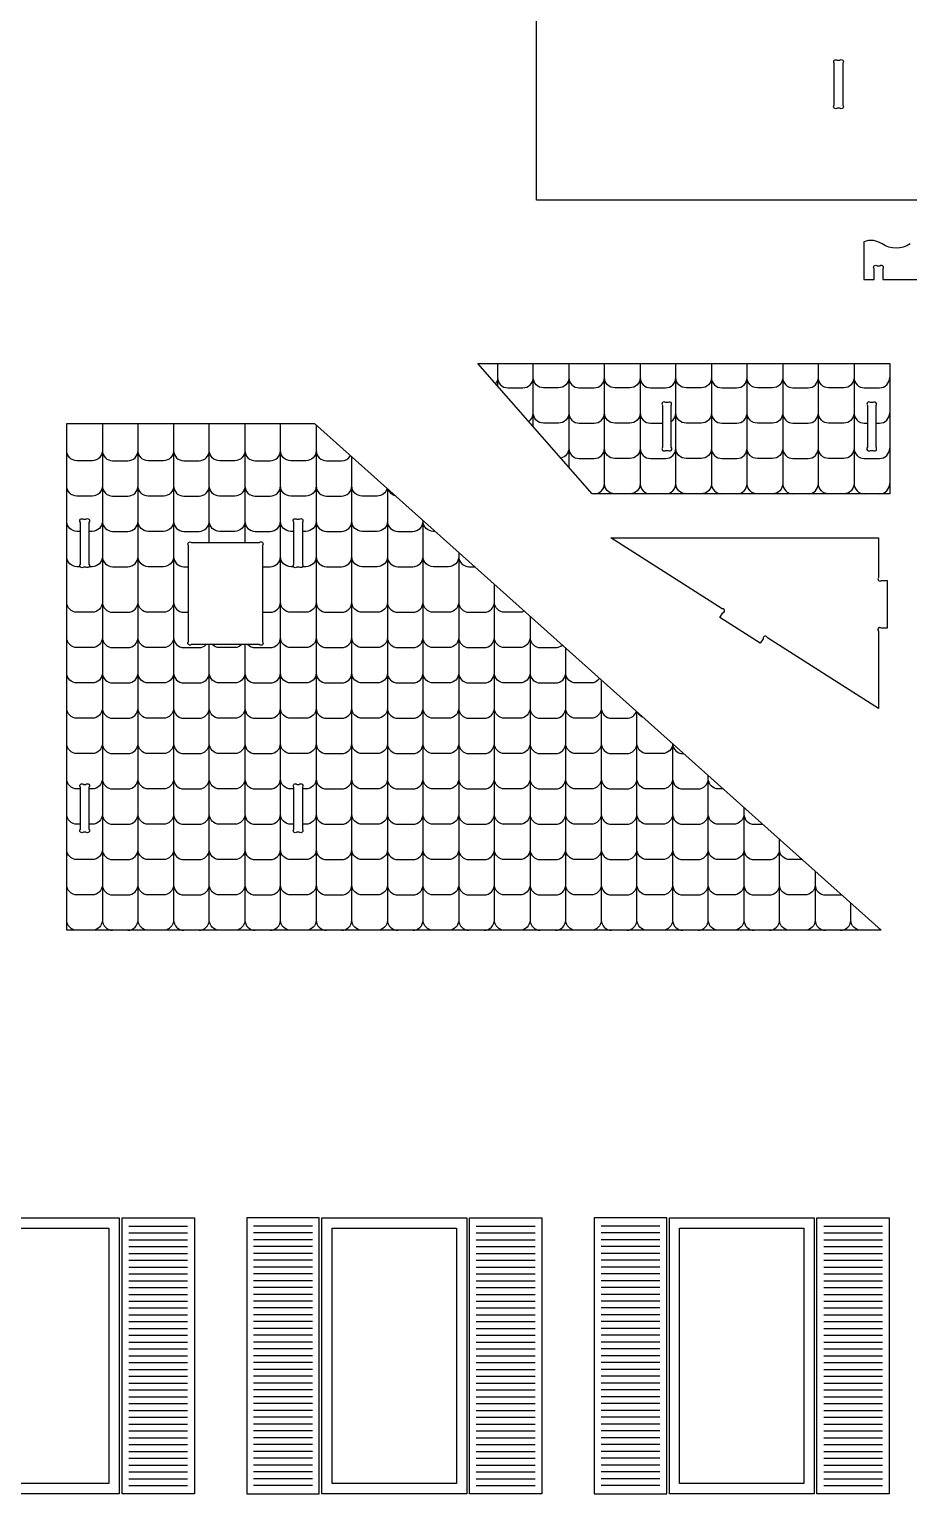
# Model space of a CAD drawing. Extents: x 4982 to 16003, y -2148 to 3908.
# Drawn here: x 10435 to 11671, y -2080 to -21 of the extents above; entities that cross this region are included whole.
import ezdxf

# ---------------------------------------------------------------- set-up
doc = ezdxf.new("R2010")
doc.units = 0
doc.header["$MEASUREMENT"] = 0
doc.layers.add('LAYER_1', color=18, linetype='CONTINUOUS')

msp = doc.modelspace()

# ---------------------------------------------------------------- linework, layer by layer
at = {"layer": 'LAYER_1'}
for points in [[(12558.7, -261.4), (11147.7, -261.4), (11147.7, 86.9), (12558.7, 86.9)], [(11226.1, -674.2), (11065.6, -490.8), (11644.3, -490.8), (11644.3, -674.2)], [(10487.6, -1287.9), (10487.6, -575.2), (10835.9, -575.2), (11632.4, -1287.9)], [(10561.4, -1692.3), (10561.4, -2080.1), (10357.9, -2080.1), (10357.9, -1692.3)], [(10372.3, -1706.7), (10547, -1706.7), (10547, -2065.7), (10372.3, -2065.7)], [(10565.3, -1692.3), (10667, -1692.3), (10667, -2080.1), (10565.3, -2080.1)], [(10842.5, -1692.3), (10740.7, -1692.3), (10740.7, -2080.1), (10842.5, -2080.1)], [(11049.8, -1692.3), (11049.8, -2080.1), (10846.3, -2080.1), (10846.3, -1692.3)], [(10860.7, -1706.7), (11035.4, -1706.7), (11035.4, -2065.7), (10860.7, -2065.7)], [(11053.7, -1692.3), (11155.4, -1692.3), (11155.4, -2080.1), (11053.7, -2080.1)], [(11330.9, -1692.3), (11229.1, -1692.3), (11229.1, -2080.1), (11330.9, -2080.1)], [(11538.2, -1692.3), (11538.2, -2080.1), (11334.7, -2080.1), (11334.7, -1692.3)], [(11349.1, -1706.7), (11523.8, -1706.7), (11523.8, -2065.7), (11349.1, -2065.7)], [(11542.1, -1692.3), (11643.8, -1692.3), (11643.8, -2080.1), (11542.1, -2080.1)]]:
    msp.add_lwpolyline(points, close=True, dxfattribs=at)
for points in [[(11578.4, -68.8), (11578.4, -127.6, -1), (11574.2, -131.8), (11570.7, -131.8, -1), (11566.4, -127.6), (11566.4, -68.8, -1), (11570.7, -64.6), (11574.2, -64.6, -1)], [(11325.1, -550.1), (11325.1, -608.8, 1), (11329.3, -613.1), (11332.8, -613.1, 1), (11337.1, -608.8), (11337.1, -550.1, 1), (11332.8, -545.9), (11329.3, -545.9, 1)], [(11613.1, -550.1), (11613.1, -608.8, 1), (11617.3, -613.1), (11620.8, -613.1, 1), (11625.1, -608.8), (11625.1, -550.1, 1), (11620.8, -545.9), (11617.3, -545.9, 1)], [(10518.8, -714.3), (10518.8, -773, -1), (10514.5, -777.2), (10511, -777.2, -1), (10506.8, -773), (10506.8, -714.3, -1), (10511, -710), (10514.5, -710, -1)], [(10818.8, -714.3), (10818.8, -773, -1), (10814.5, -777.2), (10811, -777.2, -1), (10806.8, -773), (10806.8, -714.3, -1), (10811, -710), (10814.5, -710, -1)], [(11640.6, -863.2), (11632.9, -863.2, 1), (11628.6, -867.4), (11628.6, -976.1), (11472.5, -876.6, 1), (11466.7, -877.9), (11462.5, -884.4), (11405.8, -848.3), (11410, -841.7, 1), (11408.7, -835.9), (11252.6, -736.3), (11628.6, -736.3), (11628.6, -791.7, 1), (11632.9, -796), (11640.6, -796)], [(10762.8, -746.8), (10762.8, -882.1, -1), (10758.5, -886.3), (10663, -886.3, -1), (10658.8, -882.1), (10658.8, -746.8, -1), (10663, -742.6), (10758.5, -742.6, -1)], [(10518.8, -1086.9), (10518.8, -1145.7, -1), (10514.5, -1149.9), (10511, -1149.9, -1), (10506.8, -1145.7), (10506.8, -1086.9, -1), (10511, -1082.7), (10514.5, -1082.7, -1)], [(10818.8, -1086.9), (10818.8, -1145.7, -1), (10814.5, -1149.9), (10811, -1149.9, -1), (10806.8, -1145.7), (10806.8, -1086.9, -1), (10811, -1082.7), (10814.5, -1082.7, -1)]]:
    msp.add_lwpolyline(points, format="xyb", close=True, dxfattribs=at)
for points in [[(11672.9, -322.8, -0.300981), (11633.8, -322.8, 0.236244), (11608.2, -319.7), (11608.2, -372.8), (11622.6, -372.8), (11622.6, -357.9, -1), (11626.8, -353.6), (11630.3, -353.6, -1), (11634.6, -357.9), (11634.6, -372.8), (11910.6, -372.8)], [(11229.1, -674.2, 0.414214), (11243.5, -659.8), (11243.5, -490.8)], [(11293.6, -490.8), (11293.6, -659.8, 0.414214), (11308, -674.2)], [(11358.1, -674.2, -0.414214), (11343.7, -659.8), (11343.7, -490.8)], [(11393.8, -490.8), (11393.8, -659.8, 0.414214), (11408.2, -674.2)], [(11458.3, -674.2, -0.414214), (11443.9, -659.8), (11443.9, -490.8)], [(11494, -490.8), (11494, -659.8, -0.414214), (11479.6, -674.2)], [(11529.7, -674.2, 0.414214), (11544.1, -659.8), (11544.1, -490.8)], [(11594.2, -490.8), (11594.2, -659.8, -0.414214), (11579.8, -674.2)], [(11093.2, -510.7, -0.159509), (11090.4, -519.2)], [(11093.2, -510.7, 0.414214), (11107.6, -525.1), (11128.9, -525.1, 0.414214), (11143.3, -510.7)], [(11193.4, -510.7, -0.414214), (11179, -525.1), (11157.7, -525.1, -0.414214), (11143.3, -510.7)], [(11193.4, -510.7, 0.414214), (11207.8, -525.1), (11229.1, -525.1, 0.414214), (11243.5, -510.7)], [(11293.6, -510.7, -0.414214), (11279.2, -525.1), (11257.9, -525.1, -0.414214), (11243.5, -510.7)], [(11293.6, -510.7, 0.414214), (11308, -525.1), (11329.3, -525.1, 0.414214), (11343.7, -510.7)], [(11393.8, -510.7, -0.414214), (11379.4, -525.1), (11358.1, -525.1, -0.414214), (11343.7, -510.7)], [(11393.8, -510.7, 0.414214), (11408.2, -525.1), (11429.5, -525.1, 0.414214), (11443.9, -510.7)], [(11494, -510.7, -0.414214), (11479.6, -525.1), (11458.3, -525.1, -0.414214), (11443.9, -510.7)], [(11494, -510.7, 0.414214), (11508.4, -525.1), (11529.7, -525.1, 0.414214), (11544.1, -510.7)], [(11594.2, -510.7, -0.414214), (11579.8, -525.1), (11558.5, -525.1, -0.414214), (11544.1, -510.7)], [(11594.2, -510.7, 0.414214), (11608.6, -525.1), (11629.9, -525.1, 0.414214), (11644.3, -510.7)], [(10537.7, -575.2), (10537.7, -1273.5, 0.414214), (10552.1, -1287.9)], [(10602.2, -1287.9, -0.414214), (10587.8, -1273.5), (10587.8, -575.2)], [(10637.9, -575.2), (10637.9, -1273.5, 0.414214), (10652.3, -1287.9)], [(10802.5, -1287.9, -0.414214), (10788.1, -1273.5), (10788.1, -575.2)], [(11136.9, -572.4, 0.249891), (11143.3, -560.4)], [(11193.4, -560.4, -0.414214), (11179, -574.8), (11157.7, -574.8, -0.414214), (11143.3, -560.4)], [(11193.4, -560.4, 0.414214), (11207.8, -574.8), (11229.1, -574.8, 0.414214), (11243.5, -560.4)], [(11293.6, -560.4, -0.414214), (11279.2, -574.8), (11257.9, -574.8, -0.414214), (11243.5, -560.4)], [(11293.6, -560.4, 0.414214), (11308, -574.8), (11325.1, -574.8)], [(11337.1, -572.5, 0.255564), (11343.7, -560.4)], [(11393.8, -560.4, -0.414214), (11379.4, -574.8), (11358.1, -574.8, -0.414214), (11343.7, -560.4)], [(11393.8, -560.4, 0.414214), (11408.2, -574.8), (11429.5, -574.8, 0.414214), (11443.9, -560.4)], [(11494, -560.4, -0.414214), (11479.6, -574.8), (11458.3, -574.8, -0.414214), (11443.9, -560.4)], [(11494, -560.4, 0.414214), (11508.4, -574.8), (11529.7, -574.8, 0.414214), (11544.1, -560.4)], [(11594.2, -560.4, -0.414214), (11579.8, -574.8), (11558.5, -574.8, -0.414214), (11544.1, -560.4)], [(11594.2, -560.4, 0.414214), (11608.6, -574.8), (11613.1, -574.8)], [(11625.1, -574.8), (11629.9, -574.8, 0.414214), (11644.3, -560.4)], [(10838.2, -577.3), (10838.2, -1273.5, 0.414214), (10852.6, -1287.9)], [(10537.7, -613.3, -0.414214), (10523.3, -627.7), (10502, -627.7, -0.414214), (10487.6, -613.3)], [(10537.7, -613.3, 0.414214), (10552.1, -627.7), (10573.4, -627.7, 0.414214), (10587.8, -613.3)], [(10637.9, -613.3, -0.414214), (10623.5, -627.7), (10602.2, -627.7, -0.414214), (10587.8, -613.3)], [(10637.9, -613.3, 0.414214), (10652.3, -627.7), (10673.6, -627.7, 0.414214), (10688, -613.3)], [(10738.1, -613.3, -0.414214), (10723.7, -627.7), (10702.4, -627.7, -0.414214), (10688, -613.3)], [(10738.1, -613.3, 0.414214), (10752.5, -627.7), (10773.7, -627.7, 0.414214), (10788.1, -613.3)], [(10838.2, -613.3, -0.414214), (10823.8, -627.7), (10802.5, -627.7, -0.414214), (10788.1, -613.3)], [(10838.2, -613.3, 0.414214), (10852.6, -627.7), (10873.9, -627.7, 0.26914), (10886.4, -620.4)], [(11193.4, -610.1, -0.349089), (11182.3, -624.1)], [(11193.4, -610.1, 0.414214), (11207.8, -624.5), (11229.1, -624.5, 0.414214), (11243.5, -610.1)], [(11293.6, -610.1, -0.414214), (11279.2, -624.5), (11257.9, -624.5, -0.414214), (11243.5, -610.1)], [(11293.6, -610.1, 0.414214), (11308, -624.5), (11329.3, -624.5, 0.414214), (11343.7, -610.1)], [(11393.8, -610.1, -0.414214), (11379.4, -624.5), (11358.1, -624.5, -0.414214), (11343.7, -610.1)], [(11393.8, -610.1, 0.414214), (11408.2, -624.5), (11429.5, -624.5, 0.414214), (11443.9, -610.1)], [(11494, -610.1, -0.414214), (11479.6, -624.5), (11458.3, -624.5, -0.414214), (11443.9, -610.1)], [(11494, -610.1, 0.414214), (11508.4, -624.5), (11529.7, -624.5, 0.414214), (11544.1, -610.1)], [(11594.2, -610.1, -0.414214), (11579.8, -624.5), (11558.5, -624.5, -0.414214), (11544.1, -610.1)], [(11594.2, -610.1, 0.414214), (11608.6, -624.5), (11629.9, -624.5, 0.414214), (11644.3, -610.1)], [(10873.9, -1287.9, 0.414214), (10888.3, -1273.5), (10888.3, -622.1)], [(10537.7, -663, -0.414214), (10523.3, -677.4), (10502, -677.4, -0.414214), (10487.6, -663)], [(10537.7, -663, 0.414214), (10552.1, -677.4), (10573.4, -677.4, 0.414214), (10587.8, -663)], [(10637.9, -663, -0.414214), (10623.5, -677.4), (10602.2, -677.4, -0.414214), (10587.8, -663)], [(10637.9, -663, 0.414214), (10652.3, -677.4), (10673.6, -677.4, 0.414214), (10688, -663)], [(10738.1, -663, -0.414214), (10723.7, -677.4), (10702.4, -677.4, -0.414214), (10688, -663)], [(10738.1, -663, 0.414214), (10752.5, -677.4), (10773.7, -677.4, 0.414214), (10788.1, -663)], [(10838.2, -663, -0.414214), (10823.8, -677.4), (10802.5, -677.4, -0.414214), (10788.1, -663)], [(10838.2, -663, 0.414214), (10852.6, -677.4), (10873.9, -677.4, 0.414214), (10888.3, -663)], [(10938, -666.5, -0.342363), (10924, -677.4), (10902.7, -677.4, -0.414214), (10888.3, -663)], [(10938.4, -666.9), (10938.4, -1273.5, 0.414214), (10952.8, -1287.9)], [(10939.2, -667.6, 0.260244), (10949.7, -677)], [(11257.9, -674.2, -0.414214), (11243.5, -659.8)], [(11293.6, -659.8, -0.414214), (11279.2, -674.2)], [(11329.3, -674.2, 0.414214), (11343.7, -659.8)], [(11393.8, -659.8, -0.414214), (11379.4, -674.2)], [(11429.5, -674.2, 0.414214), (11443.9, -659.8)], [(11494, -659.8, 0.414214), (11508.4, -674.2)], [(11558.5, -674.2, -0.414214), (11544.1, -659.8)], [(11594.2, -659.8, 0.414214), (11608.6, -674.2)], [(11629.9, -674.2, 0.414214), (11644.3, -659.8)], [(10506.8, -727), (10502, -727, -0.414214), (10487.6, -712.6)], [(10537.7, -712.6, -0.414214), (10523.3, -727), (10518.8, -727)], [(10537.7, -712.6, 0.414214), (10552.1, -727), (10573.4, -727, 0.414214), (10587.8, -712.6)], [(10637.9, -712.6, -0.414214), (10623.5, -727), (10602.2, -727, -0.414214), (10587.8, -712.6)], [(10637.9, -712.6, 0.414214), (10652.3, -727), (10673.6, -727, 0.414214), (10688, -712.6)], [(10738.1, -712.6, -0.414214), (10723.7, -727), (10702.4, -727, -0.414214), (10688, -712.6)], [(10738.1, -712.6, 0.414214), (10752.5, -727), (10773.7, -727, 0.414214), (10788.1, -712.6)], [(10806.8, -727), (10802.5, -727, -0.414214), (10788.1, -712.6)], [(10838.2, -712.6, -0.414214), (10823.8, -727), (10818.8, -727)], [(10838.2, -712.6, 0.414214), (10852.6, -727), (10873.9, -727, 0.414214), (10888.3, -712.6)], [(10938.4, -712.6, -0.414214), (10924, -727), (10902.7, -727, -0.414214), (10888.3, -712.6)], [(10938.4, -712.6, 0.414214), (10952.8, -727), (10974.1, -727, 0.414214), (10988.5, -712.6)], [(10974.1, -1287.9, 0.414214), (10988.5, -1273.5), (10988.5, -711.8)], [(11005.6, -727), (11002.9, -727, -0.414214), (10988.5, -712.6)], [(11038.6, -756.6), (11038.6, -1273.5, -0.414214), (11024.2, -1287.9)], [(10506.8, -776.7), (10502, -776.7, -0.414214), (10487.6, -762.3)], [(10537.7, -762.3, -0.414214), (10523.3, -776.7), (10518.8, -776.7)], [(10537.7, -762.3, 0.414214), (10552.1, -776.7), (10573.4, -776.7, 0.414214), (10587.8, -762.3)], [(10637.9, -762.3, -0.414214), (10623.5, -776.7), (10602.2, -776.7, -0.414214), (10587.8, -762.3)], [(10637.9, -762.3, 0.414214), (10652.3, -776.7), (10658.8, -776.7)], [(10762.8, -776.7), (10773.7, -776.7, 0.414214), (10788.1, -762.3)], [(10806.8, -776.7), (10802.5, -776.7, -0.414214), (10788.1, -762.3)], [(10838.2, -762.3, -0.414214), (10823.8, -776.7), (10818.8, -776.7)], [(10838.2, -762.3, 0.414214), (10852.6, -776.7), (10873.9, -776.7, 0.414214), (10888.3, -762.3)], [(10938.4, -762.3, -0.414214), (10924, -776.7), (10902.7, -776.7, -0.414214), (10888.3, -762.3)], [(10938.4, -762.3, 0.414214), (10952.8, -776.7), (10974.1, -776.7, 0.414214), (10988.5, -762.3)], [(11038.6, -762.3, -0.414214), (11024.2, -776.7), (11002.9, -776.7, -0.414214), (10988.5, -762.3)], [(11038.6, -762.3, 0.414214), (11053, -776.7), (11061.1, -776.7)], [(11074.3, -1287.9, 0.414214), (11088.7, -1273.5), (11088.7, -801.4)], [(10537.7, -826.4, -0.414214), (10523.3, -840.8), (10502, -840.8, -0.414214), (10487.6, -826.4)], [(10537.7, -826.4, 0.414214), (10552.1, -840.8), (10573.4, -840.8, 0.414214), (10587.8, -826.4)], [(10637.9, -826.4, -0.414214), (10623.5, -840.8), (10602.2, -840.8, -0.414214), (10587.8, -826.4)], [(10637.9, -826.4, 0.414214), (10652.3, -840.8), (10658.8, -840.8)], [(10762.8, -840.8), (10773.7, -840.8, 0.414214), (10788.1, -826.4)], [(10838.2, -826.4, -0.414214), (10823.8, -840.8), (10802.5, -840.8, -0.414214), (10788.1, -826.4)], [(10838.2, -826.4, 0.414214), (10852.6, -840.8), (10873.9, -840.8, 0.414214), (10888.3, -826.4)], [(10938.4, -826.4, -0.414214), (10924, -840.8), (10902.7, -840.8, -0.414214), (10888.3, -826.4)], [(10938.4, -826.4, 0.414214), (10952.8, -840.8), (10974.1, -840.8, 0.414214), (10988.5, -826.4)], [(11038.6, -826.4, -0.414214), (11024.2, -840.8), (11002.9, -840.8, -0.414214), (10988.5, -826.4)], [(11038.6, -826.4, 0.414214), (11053, -840.8), (11074.3, -840.8, 0.414214), (11088.7, -826.4)], [(11131, -839.2, -0.118653), (11124.4, -840.8), (11103.1, -840.8, -0.414214), (11088.7, -826.4)], [(11138.8, -846.2), (11138.8, -1273.5, 0.414214), (11153.2, -1287.9)], [(10537.7, -876.1, -0.414214), (10523.3, -890.5), (10502, -890.5, -0.414214), (10487.6, -876.1)], [(10537.7, -876.1, 0.414214), (10552.1, -890.5), (10573.4, -890.5, 0.414214), (10587.8, -876.1)], [(10637.9, -876.1, -0.414214), (10623.5, -890.5), (10602.2, -890.5, -0.414214), (10587.8, -876.1)], [(10637.9, -876.1, 0.414214), (10652.3, -890.5), (10673.6, -890.5, 0.197346), (10683.7, -886.3)], [(10742.3, -886.3, 0.197346), (10752.5, -890.5), (10773.7, -890.5, 0.414214), (10788.1, -876.1)], [(10838.2, -876.1, -0.414214), (10823.8, -890.5), (10802.5, -890.5, -0.414214), (10788.1, -876.1)], [(10838.2, -876.1, 0.414214), (10852.6, -890.5), (10873.9, -890.5, 0.414214), (10888.3, -876.1)], [(10938.4, -876.1, -0.414214), (10924, -890.5), (10902.7, -890.5, -0.414214), (10888.3, -876.1)], [(10938.4, -876.1, 0.414214), (10952.8, -890.5), (10974.1, -890.5, 0.414214), (10988.5, -876.1)], [(11038.6, -876.1, -0.414214), (11024.2, -890.5), (11002.9, -890.5, -0.414214), (10988.5, -876.1)], [(11038.6, -876.1, 0.414214), (11053, -890.5), (11074.3, -890.5, 0.414214), (11088.7, -876.1)], [(11138.8, -876.1, -0.414214), (11124.4, -890.5), (11103.1, -890.5, -0.414214), (11088.7, -876.1)], [(11138.8, -876.1, 0.414214), (11153.2, -890.5), (11174.5, -890.5, 0.185005), (11184.1, -886.8)], [(10702.4, -1287.9, -0.414214), (10688, -1273.5), (10688, -886.3)], [(10733.8, -886.3, -0.197346), (10723.7, -890.5), (10702.4, -890.5, -0.197346), (10692.2, -886.3)], [(10738.1, -886.3), (10738.1, -1273.5, 0.414214), (10752.5, -1287.9)], [(11203.3, -1287.9, -0.414214), (11188.9, -1273.5), (11188.9, -891.1)], [(10537.7, -925.8, -0.414214), (10523.3, -940.2), (10502, -940.2, -0.414214), (10487.6, -925.8)], [(10537.7, -925.8, 0.414214), (10552.1, -940.2), (10573.4, -940.2, 0.414214), (10587.8, -925.8)], [(10637.9, -925.8, -0.414214), (10623.5, -940.2), (10602.2, -940.2, -0.414214), (10587.8, -925.8)], [(10637.9, -925.8, 0.414214), (10652.3, -940.2), (10673.6, -940.2, 0.414214), (10688, -925.8)], [(10738.1, -925.8, -0.414214), (10723.7, -940.2), (10702.4, -940.2, -0.414214), (10688, -925.8)], [(10738.1, -925.8, 0.414214), (10752.5, -940.2), (10773.7, -940.2, 0.414214), (10788.1, -925.8)], [(10838.2, -925.8, -0.414214), (10823.8, -940.2), (10802.5, -940.2, -0.414214), (10788.1, -925.8)], [(10838.2, -925.8, 0.414214), (10852.6, -940.2), (10873.9, -940.2, 0.414214), (10888.3, -925.8)], [(10938.4, -925.8, -0.414214), (10924, -940.2), (10902.7, -940.2, -0.414214), (10888.3, -925.8)], [(10938.4, -925.8, 0.414214), (10952.8, -940.2), (10974.1, -940.2, 0.414214), (10988.5, -925.8)], [(11038.6, -925.8, -0.414214), (11024.2, -940.2), (11002.9, -940.2, -0.414214), (10988.5, -925.8)], [(11038.6, -925.8, 0.414214), (11053, -940.2), (11074.3, -940.2, 0.414214), (11088.7, -925.8)], [(11138.8, -925.8, -0.414214), (11124.4, -940.2), (11103.1, -940.2, -0.414214), (11088.7, -925.8)], [(11138.8, -925.8, 0.414214), (11153.2, -940.2), (11174.5, -940.2, 0.414214), (11188.9, -925.8)], [(11236.6, -933.7, -0.251013), (11224.6, -940.2), (11203.3, -940.2, -0.414214), (11188.9, -925.8)], [(11239, -935.9), (11239, -1273.5, -0.414214), (11224.6, -1287.9)], [(10537.7, -975.4, -0.414214), (10523.3, -989.8), (10502, -989.8, -0.414214), (10487.6, -975.4)], [(10537.7, -975.4, 0.414214), (10552.1, -989.8), (10573.4, -989.8, 0.414214), (10587.8, -975.4)], [(10637.9, -975.4, -0.414214), (10623.5, -989.8), (10602.2, -989.8, -0.414214), (10587.8, -975.4)], [(10637.9, -975.4, 0.414214), (10652.3, -989.8), (10673.6, -989.8, 0.414214), (10688, -975.4)], [(10738.1, -975.4, -0.414214), (10723.7, -989.8), (10702.4, -989.8, -0.414214), (10688, -975.4)], [(10738.1, -975.4, 0.414214), (10752.5, -989.8), (10773.7, -989.8, 0.414214), (10788.1, -975.4)], [(10838.2, -975.4, -0.414214), (10823.8, -989.8), (10802.5, -989.8, -0.414214), (10788.1, -975.4)], [(10838.2, -975.4, 0.414214), (10852.6, -989.8), (10873.9, -989.8, 0.414214), (10888.3, -975.4)], [(10938.4, -975.4, -0.414214), (10924, -989.8), (10902.7, -989.8, -0.414214), (10888.3, -975.4)], [(10938.4, -975.4, 0.414214), (10952.8, -989.8), (10974.1, -989.8, 0.414214), (10988.5, -975.4)], [(11038.6, -975.4, -0.414214), (11024.2, -989.8), (11002.9, -989.8, -0.414214), (10988.5, -975.4)], [(11038.6, -975.4, 0.414214), (11053, -989.8), (11074.3, -989.8, 0.414214), (11088.7, -975.4)], [(11138.8, -975.4, -0.414214), (11124.4, -989.8), (11103.1, -989.8, -0.414214), (11088.7, -975.4)], [(11138.8, -975.4, 0.414214), (11153.2, -989.8), (11174.5, -989.8, 0.414214), (11188.9, -975.4)], [(11239, -975.4, -0.414214), (11224.6, -989.8), (11203.3, -989.8, -0.414214), (11188.9, -975.4)], [(11239, -975.4, 0.414214), (11253.4, -989.8), (11274.7, -989.8, 0.321837), (11288.3, -980)], [(11274.7, -1287.9, 0.414214), (11289.1, -1273.5), (11289.1, -980.7)], [(11298.1, -988.8, -0.175897), (11290.8, -982.2)], [(10537.7, -1025.1, -0.414214), (10523.3, -1039.5), (10502, -1039.5, -0.414214), (10487.6, -1025.1)], [(10537.7, -1025.1, 0.414214), (10552.1, -1039.5), (10573.4, -1039.5, 0.414214), (10587.8, -1025.1)], [(10637.9, -1025.1, -0.414214), (10623.5, -1039.5), (10602.2, -1039.5, -0.414214), (10587.8, -1025.1)], [(10637.9, -1025.1, 0.414214), (10652.3, -1039.5), (10673.6, -1039.5, 0.414214), (10688, -1025.1)], [(10738.1, -1025.1, -0.414214), (10723.7, -1039.5), (10702.4, -1039.5, -0.414214), (10688, -1025.1)], [(10738.1, -1025.1, 0.414214), (10752.5, -1039.5), (10773.7, -1039.5, 0.414214), (10788.1, -1025.1)], [(10838.2, -1025.1, -0.414214), (10823.8, -1039.5), (10802.5, -1039.5, -0.414214), (10788.1, -1025.1)], [(10838.2, -1025.1, 0.414214), (10852.6, -1039.5), (10873.9, -1039.5, 0.414214), (10888.3, -1025.1)], [(10938.4, -1025.1, -0.414214), (10924, -1039.5), (10902.7, -1039.5, -0.414214), (10888.3, -1025.1)], [(10938.4, -1025.1, 0.414214), (10952.8, -1039.5), (10974.1, -1039.5, 0.414214), (10988.5, -1025.1)], [(11038.6, -1025.1, -0.414214), (11024.2, -1039.5), (11002.9, -1039.5, -0.414214), (10988.5, -1025.1)], [(11038.6, -1025.1, 0.414214), (11053, -1039.5), (11074.3, -1039.5, 0.414214), (11088.7, -1025.1)], [(11138.8, -1025.1, -0.414214), (11124.4, -1039.5), (11103.1, -1039.5, -0.414214), (11088.7, -1025.1)], [(11138.8, -1025.1, 0.414214), (11153.2, -1039.5), (11174.5, -1039.5, 0.414214), (11188.9, -1025.1)], [(11239, -1025.1, -0.414214), (11224.6, -1039.5), (11203.3, -1039.5, -0.414214), (11188.9, -1025.1)], [(11239, -1025.1, 0.414214), (11253.4, -1039.5), (11274.7, -1039.5, 0.414214), (11289.1, -1025.1)], [(11339.2, -1025.5, -0.405747), (11324.8, -1039.5), (11303.5, -1039.5, -0.414214), (11289.1, -1025.1)], [(11339.2, -1025.1), (11339.2, -1273.5, 0.414214), (11353.6, -1287.9)], [(11339.2, -1025.5, 0.405523), (11353.6, -1039.5), (11354.8, -1039.5)], [(11374.9, -1287.9, 0.414214), (11389.3, -1273.5), (11389.3, -1070.4)], [(10506.8, -1089.2), (10502, -1089.2, -0.414214), (10487.6, -1074.8)], [(10537.7, -1074.8, -0.414214), (10523.3, -1089.2), (10518.8, -1089.2)], [(10537.7, -1074.8, 0.414214), (10552.1, -1089.2), (10573.4, -1089.2, 0.414214), (10587.8, -1074.8)], [(10637.9, -1074.8, -0.414214), (10623.5, -1089.2), (10602.2, -1089.2, -0.414214), (10587.8, -1074.8)], [(10637.9, -1074.8, 0.414214), (10652.3, -1089.2), (10673.6, -1089.2, 0.414214), (10688, -1074.8)], [(10738.1, -1074.8, -0.414214), (10723.7, -1089.2), (10702.4, -1089.2, -0.414214), (10688, -1074.8)], [(10738.1, -1074.8, 0.414214), (10752.5, -1089.2), (10773.7, -1089.2, 0.414214), (10788.1, -1074.8)], [(10806.8, -1089.2), (10802.5, -1089.2, -0.414214), (10788.1, -1074.8)], [(10838.2, -1074.8, -0.414214), (10823.8, -1089.2), (10818.8, -1089.2)], [(10838.2, -1074.8, 0.414214), (10852.6, -1089.2), (10873.9, -1089.2, 0.414214), (10888.3, -1074.8)], [(10938.4, -1074.8, -0.414214), (10924, -1089.2), (10902.7, -1089.2, -0.414214), (10888.3, -1074.8)], [(10938.4, -1074.8, 0.414214), (10952.8, -1089.2), (10974.1, -1089.2, 0.414214), (10988.5, -1074.8)], [(11038.6, -1074.8, -0.414214), (11024.2, -1089.2), (11002.9, -1089.2, -0.414214), (10988.5, -1074.8)], [(11038.6, -1074.8, 0.414214), (11053, -1089.2), (11074.3, -1089.2, 0.414214), (11088.7, -1074.8)], [(11138.8, -1074.8, -0.414214), (11124.4, -1089.2), (11103.1, -1089.2, -0.414214), (11088.7, -1074.8)], [(11138.8, -1074.8, 0.414214), (11153.2, -1089.2), (11174.5, -1089.2, 0.414214), (11188.9, -1074.8)], [(11239, -1074.8, -0.414214), (11224.6, -1089.2), (11203.3, -1089.2, -0.414214), (11188.9, -1074.8)], [(11239, -1074.8, 0.414214), (11253.4, -1089.2), (11274.7, -1089.2, 0.414214), (11289.1, -1074.8)], [(11339.2, -1074.8, -0.414214), (11324.8, -1089.2), (11303.5, -1089.2, -0.414214), (11289.1, -1074.8)], [(11339.2, -1074.8, 0.414214), (11353.6, -1089.2), (11374.9, -1089.2, 0.414214), (11389.3, -1074.8)], [(11410.3, -1089.2), (11403.7, -1089.2, -0.414214), (11389.3, -1074.8)], [(10506.8, -1138.9), (10502, -1138.9, -0.414214), (10487.6, -1124.5)], [(10537.7, -1124.5, -0.414214), (10523.3, -1138.9), (10518.8, -1138.9)], [(10537.7, -1124.5, 0.414214), (10552.1, -1138.9), (10573.4, -1138.9, 0.414214), (10587.8, -1124.5)], [(10637.9, -1124.5, -0.414214), (10623.5, -1138.9), (10602.2, -1138.9, -0.414214), (10587.8, -1124.5)], [(10637.9, -1124.5, 0.414214), (10652.3, -1138.9), (10673.6, -1138.9, 0.414214), (10688, -1124.5)], [(10738.1, -1124.5, -0.414214), (10723.7, -1138.9), (10702.4, -1138.9, -0.414214), (10688, -1124.5)], [(10738.1, -1124.5, 0.414214), (10752.5, -1138.9), (10773.7, -1138.9, 0.414214), (10788.1, -1124.5)], [(10806.8, -1138.9), (10802.5, -1138.9, -0.414214), (10788.1, -1124.5)], [(10838.2, -1124.5, -0.414214), (10823.8, -1138.9), (10818.8, -1138.9)], [(10838.2, -1124.5, 0.414214), (10852.6, -1138.9), (10873.9, -1138.9, 0.414214), (10888.3, -1124.5)], [(10938.4, -1124.5, -0.414214), (10924, -1138.9), (10902.7, -1138.9, -0.414214), (10888.3, -1124.5)], [(10938.4, -1124.5, 0.414214), (10952.8, -1138.9), (10974.1, -1138.9, 0.414214), (10988.5, -1124.5)], [(11038.6, -1124.5, -0.414214), (11024.2, -1138.9), (11002.9, -1138.9, -0.414214), (10988.5, -1124.5)], [(11038.6, -1124.5, 0.414214), (11053, -1138.9), (11074.3, -1138.9, 0.414214), (11088.7, -1124.5)], [(11138.8, -1124.5, -0.414214), (11124.4, -1138.9), (11103.1, -1138.9, -0.414214), (11088.7, -1124.5)], [(11138.8, -1124.5, 0.414214), (11153.2, -1138.9), (11174.5, -1138.9, 0.414214), (11188.9, -1124.5)], [(11239, -1124.5, -0.414214), (11224.6, -1138.9), (11203.3, -1138.9, -0.414214), (11188.9, -1124.5)], [(11239, -1124.5, 0.414214), (11253.4, -1138.9), (11274.7, -1138.9, 0.414214), (11289.1, -1124.5)], [(11339.2, -1124.5, -0.414214), (11324.8, -1138.9), (11303.5, -1138.9, -0.414214), (11289.1, -1124.5)], [(11339.2, -1124.5, 0.414214), (11353.6, -1138.9), (11374.9, -1138.9, 0.414214), (11389.3, -1124.5)], [(11439.4, -1124.5, -0.414214), (11425, -1138.9), (11403.7, -1138.9, -0.414214), (11389.3, -1124.5)], [(11439.4, -1115.2), (11439.4, -1273.5, -0.414214), (11425, -1287.9)], [(11439.4, -1124.5, 0.414214), (11453.8, -1138.9), (11465.9, -1138.9)], [(11475.1, -1287.9, 0.414214), (11489.5, -1273.5), (11489.5, -1160)], [(10537.7, -1174.2, -0.414214), (10523.3, -1188.6), (10502, -1188.6, -0.414214), (10487.6, -1174.2)], [(10537.7, -1174.2, 0.414214), (10552.1, -1188.6), (10573.4, -1188.6, 0.414214), (10587.8, -1174.2)], [(10637.9, -1174.2, -0.414214), (10623.5, -1188.6), (10602.2, -1188.6, -0.414214), (10587.8, -1174.2)], [(10637.9, -1174.2, 0.414214), (10652.3, -1188.6), (10673.6, -1188.6, 0.414214), (10688, -1174.2)], [(10738.1, -1174.2, -0.414214), (10723.7, -1188.6), (10702.4, -1188.6, -0.414214), (10688, -1174.2)], [(10738.1, -1174.2, 0.414214), (10752.5, -1188.6), (10773.7, -1188.6, 0.414214), (10788.1, -1174.2)], [(10838.2, -1174.2, -0.414214), (10823.8, -1188.6), (10802.5, -1188.6, -0.414214), (10788.1, -1174.2)], [(10838.2, -1174.2, 0.414214), (10852.6, -1188.6), (10873.9, -1188.6, 0.414214), (10888.3, -1174.2)], [(10938.4, -1174.2, -0.414214), (10924, -1188.6), (10902.7, -1188.6, -0.414214), (10888.3, -1174.2)], [(10938.4, -1174.2, 0.414214), (10952.8, -1188.6), (10974.1, -1188.6, 0.414214), (10988.5, -1174.2)], [(11038.6, -1174.2, -0.414214), (11024.2, -1188.6), (11002.9, -1188.6, -0.414214), (10988.5, -1174.2)], [(11038.6, -1174.2, 0.414214), (11053, -1188.6), (11074.3, -1188.6, 0.414214), (11088.7, -1174.2)], [(11138.8, -1174.2, -0.414214), (11124.4, -1188.6), (11103.1, -1188.6, -0.414214), (11088.7, -1174.2)], [(11138.8, -1174.2, 0.414214), (11153.2, -1188.6), (11174.5, -1188.6, 0.414214), (11188.9, -1174.2)], [(11239, -1174.2, -0.414214), (11224.6, -1188.6), (11203.3, -1188.6, -0.414214), (11188.9, -1174.2)], [(11239, -1174.2, 0.414214), (11253.4, -1188.6), (11274.7, -1188.6, 0.414214), (11289.1, -1174.2)], [(11339.2, -1174.2, -0.414214), (11324.8, -1188.6), (11303.5, -1188.6, -0.414214), (11289.1, -1174.2)], [(11339.2, -1174.2, 0.414214), (11353.6, -1188.6), (11374.9, -1188.6, 0.414214), (11389.3, -1174.2)], [(11439.4, -1174.2, -0.414214), (11425, -1188.6), (11403.7, -1188.6, -0.414214), (11389.3, -1174.2)], [(11439.4, -1174.2, 0.414214), (11453.8, -1188.6), (11475.1, -1188.6, 0.414214), (11489.5, -1174.2)], [(11521.4, -1188.6), (11503.9, -1188.6, -0.414214), (11489.5, -1174.2)], [(11539.6, -1204.8), (11539.6, -1273.5, 0.414214), (11554, -1287.9)], [(10537.7, -1223.8, -0.414214), (10523.3, -1238.2), (10502, -1238.2, -0.414214), (10487.6, -1223.8)], [(10537.7, -1223.8, 0.414214), (10552.1, -1238.2), (10573.4, -1238.2, 0.414214), (10587.8, -1223.8)], [(10637.9, -1223.8, -0.414214), (10623.5, -1238.2), (10602.2, -1238.2, -0.414214), (10587.8, -1223.8)], [(10637.9, -1223.8, 0.414214), (10652.3, -1238.2), (10673.6, -1238.2, 0.414214), (10688, -1223.8)], [(10738.1, -1223.8, -0.414214), (10723.7, -1238.2), (10702.4, -1238.2, -0.414214), (10688, -1223.8)], [(10738.1, -1223.8, 0.414214), (10752.5, -1238.2), (10773.7, -1238.2, 0.414214), (10788.1, -1223.8)], [(10838.2, -1223.8, -0.414214), (10823.8, -1238.2), (10802.5, -1238.2, -0.414214), (10788.1, -1223.8)], [(10838.2, -1223.8, 0.414214), (10852.6, -1238.2), (10873.9, -1238.2, 0.414214), (10888.3, -1223.8)], [(10938.4, -1223.8, -0.414214), (10924, -1238.2), (10902.7, -1238.2, -0.414214), (10888.3, -1223.8)], [(10938.4, -1223.8, 0.414214), (10952.8, -1238.2), (10974.1, -1238.2, 0.414214), (10988.5, -1223.8)], [(11038.6, -1223.8, -0.414214), (11024.2, -1238.2), (11002.9, -1238.2, -0.414214), (10988.5, -1223.8)], [(11038.6, -1223.8, 0.414214), (11053, -1238.2), (11074.3, -1238.2, 0.414214), (11088.7, -1223.8)], [(11138.8, -1223.8, -0.414214), (11124.4, -1238.2), (11103.1, -1238.2, -0.414214), (11088.7, -1223.8)], [(11138.8, -1223.8, 0.414214), (11153.2, -1238.2), (11174.5, -1238.2, 0.414214), (11188.9, -1223.8)], [(11239, -1223.8, -0.414214), (11224.6, -1238.2), (11203.3, -1238.2, -0.414214), (11188.9, -1223.8)], [(11239, -1223.8, 0.414214), (11253.4, -1238.2), (11274.7, -1238.2, 0.414214), (11289.1, -1223.8)], [(11339.2, -1223.8, -0.414214), (11324.8, -1238.2), (11303.5, -1238.2, -0.414214), (11289.1, -1223.8)], [(11339.2, -1223.8, 0.414214), (11353.6, -1238.2), (11374.9, -1238.2, 0.414214), (11389.3, -1223.8)], [(11439.4, -1223.8, -0.414214), (11425, -1238.2), (11403.7, -1238.2, -0.414214), (11389.3, -1223.8)], [(11439.4, -1223.8, 0.414214), (11453.8, -1238.2), (11475.1, -1238.2, 0.414214), (11489.5, -1223.8)], [(11539.6, -1223.8, -0.414214), (11525.2, -1238.2), (11503.9, -1238.2, -0.414214), (11489.5, -1223.8)], [(11539.6, -1223.8, 0.414214), (11554, -1238.2), (11575.3, -1238.2, 0.026777), (11576.8, -1238.2)], [(11604.1, -1287.9, -0.414214), (11589.7, -1273.5), (11589.7, -1249.7)], [(10502, -1287.9, -0.414214), (10487.6, -1273.5)], [(10537.7, -1273.5, -0.414214), (10523.3, -1287.9)], [(10573.4, -1287.9, 0.414214), (10587.8, -1273.5)], [(10637.9, -1273.5, -0.414214), (10623.5, -1287.9)], [(10673.6, -1287.9, 0.414214), (10688, -1273.5)], [(10738.1, -1273.5, -0.414214), (10723.7, -1287.9)], [(10773.7, -1287.9, 0.414214), (10788.1, -1273.5)], [(10838.2, -1273.5, -0.414214), (10823.8, -1287.9)], [(10902.7, -1287.9, -0.414214), (10888.3, -1273.5)], [(10938.4, -1273.5, -0.414214), (10924, -1287.9)], [(11002.9, -1287.9, -0.414214), (10988.5, -1273.5)], [(11038.6, -1273.5, 0.414214), (11053, -1287.9)], [(11103.1, -1287.9, -0.414214), (11088.7, -1273.5)], [(11138.8, -1273.5, -0.414214), (11124.4, -1287.9)], [(11174.5, -1287.9, 0.414214), (11188.9, -1273.5)], [(11239, -1273.5, 0.414214), (11253.4, -1287.9)], [(11303.5, -1287.9, -0.414214), (11289.1, -1273.5)], [(11339.2, -1273.5, -0.414214), (11324.8, -1287.9)], [(11403.7, -1287.9, -0.414214), (11389.3, -1273.5)], [(11439.4, -1273.5, 0.414214), (11453.8, -1287.9)], [(11503.9, -1287.9, -0.414214), (11489.5, -1273.5)], [(11539.6, -1273.5, -0.414214), (11525.2, -1287.9)], [(11575.3, -1287.9, 0.414214), (11589.7, -1273.5)], [(11631.1, -1286.7, -0.102653), (11625.4, -1287.9)]]:
    msp.add_lwpolyline(points, format="xyb", dxfattribs=at)
for points in [[(11093.2, -490.8), (11093.2, -522.4)], [(11143.3, -579.6), (11143.3, -490.8)], [(11193.4, -490.8), (11193.4, -636.9)], [(10688, -742.6), (10688, -575.2)], [(10738.1, -575.2), (10738.1, -742.6)], [(10574.9, -1703.8), (10657.4, -1703.8)], [(10832.9, -1703.8), (10750.3, -1703.8)], [(11063.3, -1703.8), (11145.8, -1703.8)], [(11321.3, -1703.8), (11238.7, -1703.8)], [(11551.7, -1703.8), (11634.2, -1703.8)], [(10574.9, -1713.4), (10657.4, -1713.4)], [(10574.9, -1723), (10657.4, -1723)], [(10832.9, -1713.4), (10750.3, -1713.4)], [(10832.9, -1723), (10750.3, -1723)], [(11063.3, -1713.4), (11145.8, -1713.4)], [(11063.3, -1723), (11145.8, -1723)], [(11321.3, -1713.4), (11238.7, -1713.4)], [(11321.3, -1723), (11238.7, -1723)], [(11551.7, -1713.4), (11634.2, -1713.4)], [(11551.7, -1723), (11634.2, -1723)], [(10574.9, -1732.6), (10657.4, -1732.6)], [(10574.9, -1742.2), (10657.4, -1742.2)], [(10832.9, -1732.6), (10750.3, -1732.6)], [(10832.9, -1742.2), (10750.3, -1742.2)], [(11063.3, -1732.6), (11145.8, -1732.6)], [(11063.3, -1742.2), (11145.8, -1742.2)], [(11321.3, -1732.6), (11238.7, -1732.6)], [(11321.3, -1742.2), (11238.7, -1742.2)], [(11551.7, -1732.6), (11634.2, -1732.6)], [(11551.7, -1742.2), (11634.2, -1742.2)], [(10574.9, -1751.8), (10657.4, -1751.8)], [(10574.9, -1761.4), (10657.4, -1761.4)], [(10832.9, -1751.8), (10750.3, -1751.8)], [(10832.9, -1761.4), (10750.3, -1761.4)], [(11063.3, -1751.8), (11145.8, -1751.8)], [(11063.3, -1761.4), (11145.8, -1761.4)], [(11321.3, -1751.8), (11238.7, -1751.8)], [(11321.3, -1761.4), (11238.7, -1761.4)], [(11551.7, -1751.8), (11634.2, -1751.8)], [(11551.7, -1761.4), (11634.2, -1761.4)], [(10574.9, -1771), (10657.4, -1771)], [(10574.9, -1780.6), (10657.4, -1780.6)], [(10574.9, -1790.2), (10657.4, -1790.2)], [(10832.9, -1771), (10750.3, -1771)], [(10832.9, -1780.6), (10750.3, -1780.6)], [(10832.9, -1790.2), (10750.3, -1790.2)], [(11063.3, -1771), (11145.8, -1771)], [(11063.3, -1780.6), (11145.8, -1780.6)], [(11063.3, -1790.2), (11145.8, -1790.2)], [(11321.3, -1771), (11238.7, -1771)], [(11321.3, -1780.6), (11238.7, -1780.6)], [(11321.3, -1790.2), (11238.7, -1790.2)], [(11551.7, -1771), (11634.2, -1771)], [(11551.7, -1780.6), (11634.2, -1780.6)], [(11551.7, -1790.2), (11634.2, -1790.2)], [(10574.9, -1799.8), (10657.4, -1799.8)], [(10574.9, -1809.4), (10657.4, -1809.4)], [(10832.9, -1799.8), (10750.3, -1799.8)], [(10832.9, -1809.4), (10750.3, -1809.4)], [(11063.3, -1799.8), (11145.8, -1799.8)], [(11063.3, -1809.4), (11145.8, -1809.4)], [(11321.3, -1799.8), (11238.7, -1799.8)], [(11321.3, -1809.4), (11238.7, -1809.4)], [(11551.7, -1799.8), (11634.2, -1799.8)], [(11551.7, -1809.4), (11634.2, -1809.4)], [(10574.9, -1819), (10657.4, -1819)], [(10574.9, -1828.6), (10657.4, -1828.6)], [(10832.9, -1819), (10750.3, -1819)], [(10832.9, -1828.6), (10750.3, -1828.6)], [(11063.3, -1819), (11145.8, -1819)], [(11063.3, -1828.6), (11145.8, -1828.6)], [(11321.3, -1819), (11238.7, -1819)], [(11321.3, -1828.6), (11238.7, -1828.6)], [(11551.7, -1819), (11634.2, -1819)], [(11551.7, -1828.6), (11634.2, -1828.6)], [(10574.9, -1838.2), (10657.4, -1838.2)], [(10574.9, -1847.8), (10657.4, -1847.8)], [(10832.9, -1838.2), (10750.3, -1838.2)], [(10832.9, -1847.8), (10750.3, -1847.8)], [(11063.3, -1838.2), (11145.8, -1838.2)], [(11063.3, -1847.8), (11145.8, -1847.8)], [(11321.3, -1838.2), (11238.7, -1838.2)], [(11321.3, -1847.8), (11238.7, -1847.8)], [(11551.7, -1838.2), (11634.2, -1838.2)], [(11551.7, -1847.8), (11634.2, -1847.8)], [(10574.9, -1857.4), (10657.4, -1857.4)], [(10574.9, -1867), (10657.4, -1867)], [(10832.9, -1857.4), (10750.3, -1857.4)], [(10832.9, -1867), (10750.3, -1867)], [(11063.3, -1857.4), (11145.8, -1857.4)], [(11063.3, -1867), (11145.8, -1867)], [(11321.3, -1857.4), (11238.7, -1857.4)], [(11321.3, -1867), (11238.7, -1867)], [(11551.7, -1857.4), (11634.2, -1857.4)], [(11551.7, -1867), (11634.2, -1867)], [(10574.9, -1876.6), (10657.4, -1876.6)], [(10574.9, -1886.2), (10657.4, -1886.2)], [(10832.9, -1876.6), (10750.3, -1876.6)], [(10832.9, -1886.2), (10750.3, -1886.2)], [(11063.3, -1876.6), (11145.8, -1876.6)], [(11063.3, -1886.2), (11145.8, -1886.2)], [(11321.3, -1876.6), (11238.7, -1876.6)], [(11321.3, -1886.2), (11238.7, -1886.2)], [(11551.7, -1876.6), (11634.2, -1876.6)], [(11551.7, -1886.2), (11634.2, -1886.2)], [(10574.9, -1895.8), (10657.4, -1895.8)], [(10574.9, -1905.4), (10657.4, -1905.4)], [(10832.9, -1895.8), (10750.3, -1895.8)], [(10832.9, -1905.4), (10750.3, -1905.4)], [(11063.3, -1895.8), (11145.8, -1895.8)], [(11063.3, -1905.4), (11145.8, -1905.4)], [(11321.3, -1895.8), (11238.7, -1895.8)], [(11321.3, -1905.4), (11238.7, -1905.4)], [(11551.7, -1895.8), (11634.2, -1895.8)], [(11551.7, -1905.4), (11634.2, -1905.4)], [(10574.9, -1915), (10657.4, -1915)], [(10574.9, -1924.6), (10657.4, -1924.6)], [(10574.9, -1934.2), (10657.4, -1934.2)], [(10832.9, -1915), (10750.3, -1915)], [(10832.9, -1924.6), (10750.3, -1924.6)], [(10832.9, -1934.2), (10750.3, -1934.2)], [(11063.3, -1915), (11145.8, -1915)], [(11063.3, -1924.6), (11145.8, -1924.6)], [(11063.3, -1934.2), (11145.8, -1934.2)], [(11321.3, -1915), (11238.7, -1915)], [(11321.3, -1924.6), (11238.7, -1924.6)], [(11321.3, -1934.2), (11238.7, -1934.2)], [(11551.7, -1915), (11634.2, -1915)], [(11551.7, -1924.6), (11634.2, -1924.6)], [(11551.7, -1934.2), (11634.2, -1934.2)], [(10574.9, -1943.8), (10657.4, -1943.8)], [(10574.9, -1953.4), (10657.4, -1953.4)], [(10832.9, -1943.8), (10750.3, -1943.8)], [(10832.9, -1953.4), (10750.3, -1953.4)], [(11063.3, -1943.8), (11145.8, -1943.8)], [(11063.3, -1953.4), (11145.8, -1953.4)], [(11321.3, -1943.8), (11238.7, -1943.8)], [(11321.3, -1953.4), (11238.7, -1953.4)], [(11551.7, -1943.8), (11634.2, -1943.8)], [(11551.7, -1953.4), (11634.2, -1953.4)], [(10574.9, -1963), (10657.4, -1963)], [(10574.9, -1972.6), (10657.4, -1972.6)], [(10832.9, -1963), (10750.3, -1963)], [(10832.9, -1972.6), (10750.3, -1972.6)], [(11063.3, -1963), (11145.8, -1963)], [(11063.3, -1972.6), (11145.8, -1972.6)], [(11321.3, -1963), (11238.7, -1963)], [(11321.3, -1972.6), (11238.7, -1972.6)], [(11551.7, -1963), (11634.2, -1963)], [(11551.7, -1972.6), (11634.2, -1972.6)], [(10574.9, -1982.2), (10657.4, -1982.2)], [(10574.9, -1991.8), (10657.4, -1991.8)], [(10832.9, -1982.2), (10750.3, -1982.2)], [(10832.9, -1991.8), (10750.3, -1991.8)], [(11063.3, -1982.2), (11145.8, -1982.2)], [(11063.3, -1991.8), (11145.8, -1991.8)], [(11321.3, -1982.2), (11238.7, -1982.2)], [(11321.3, -1991.8), (11238.7, -1991.8)], [(11551.7, -1982.2), (11634.2, -1982.2)], [(11551.7, -1991.8), (11634.2, -1991.8)], [(10574.9, -2001.4), (10657.4, -2001.4)], [(10574.9, -2011), (10657.4, -2011)], [(10832.9, -2001.4), (10750.3, -2001.4)], [(10832.9, -2011), (10750.3, -2011)], [(11063.3, -2001.4), (11145.8, -2001.4)], [(11063.3, -2011), (11145.8, -2011)], [(11321.3, -2001.4), (11238.7, -2001.4)], [(11321.3, -2011), (11238.7, -2011)], [(11551.7, -2001.4), (11634.2, -2001.4)], [(11551.7, -2011), (11634.2, -2011)], [(10574.9, -2020.6), (10657.4, -2020.6)], [(10574.9, -2030.2), (10657.4, -2030.2)], [(10832.9, -2020.6), (10750.3, -2020.6)], [(10832.9, -2030.2), (10750.3, -2030.2)], [(11063.3, -2020.6), (11145.8, -2020.6)], [(11063.3, -2030.2), (11145.8, -2030.2)], [(11321.3, -2020.6), (11238.7, -2020.6)], [(11321.3, -2030.2), (11238.7, -2030.2)], [(11551.7, -2020.6), (11634.2, -2020.6)], [(11551.7, -2030.2), (11634.2, -2030.2)], [(10574.9, -2039.8), (10657.4, -2039.8)], [(10574.9, -2049.4), (10657.4, -2049.4)], [(10574.9, -2059), (10657.4, -2059)], [(10832.9, -2039.8), (10750.3, -2039.8)], [(10832.9, -2049.4), (10750.3, -2049.4)], [(10832.9, -2059), (10750.3, -2059)], [(11063.3, -2039.8), (11145.8, -2039.8)], [(11063.3, -2049.4), (11145.8, -2049.4)], [(11063.3, -2059), (11145.8, -2059)], [(11321.3, -2039.8), (11238.7, -2039.8)], [(11321.3, -2049.4), (11238.7, -2049.4)], [(11321.3, -2059), (11238.7, -2059)], [(11551.7, -2039.8), (11634.2, -2039.8)], [(11551.7, -2049.4), (11634.2, -2049.4)], [(11551.7, -2059), (11634.2, -2059)], [(10574.9, -2068.6), (10657.4, -2068.6)], [(10832.9, -2068.6), (10750.3, -2068.6)], [(11063.3, -2068.6), (11145.8, -2068.6)], [(11321.3, -2068.6), (11238.7, -2068.6)], [(11551.7, -2068.6), (11634.2, -2068.6)]]:
    msp.add_lwpolyline(points, dxfattribs=at)

doc.saveas('drawing.dxf')
